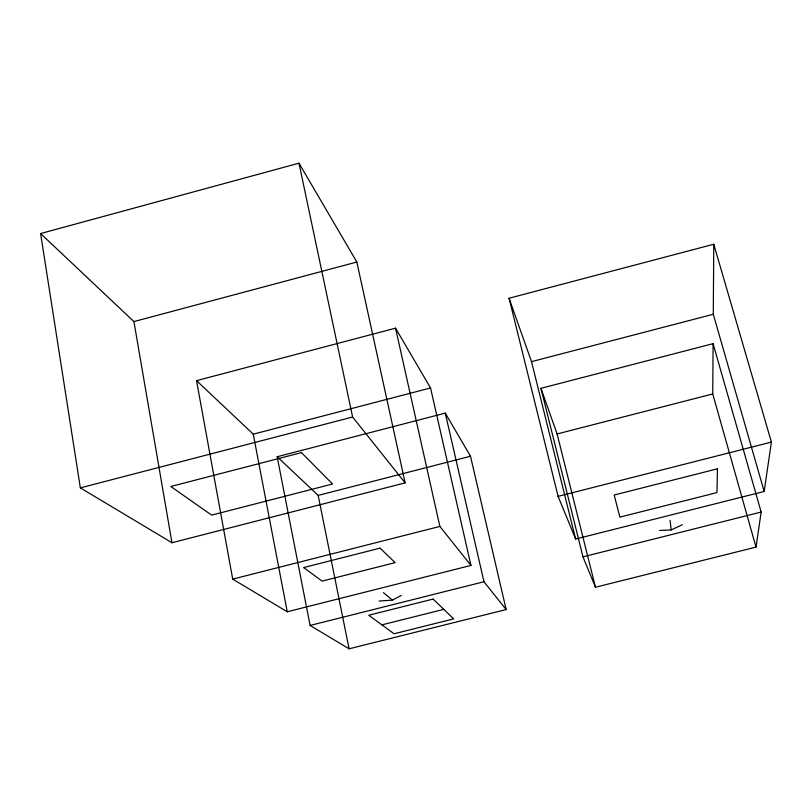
<?xml version="1.0" encoding="UTF-8"?>
<svg xmlns="http://www.w3.org/2000/svg" width="812" height="812" viewBox="0 0 812 812"><rect width="100%" height="100%" fill="white"/><g stroke="black" fill="none" stroke-linecap="round" stroke-linejoin="round"><path stroke-width="1.22" d="M756.023 547.115L712.743 393.952L713.088 343.669L540.954 388.309L582.975 556.849L595.47 587.238L756.023 547.115L761.159 512.057L713.088 343.669M764.173 491.463L713.291 314.264L713.758 244.25L509.063 298.237L558.098 496.355L575.637 539.026L764.173 491.463L771.4 442.093L713.758 244.25M379.102 601.053L392.389 600.088L401.28 595.47M659.557 530.459L671.189 529.942L682.293 524.735M40.6 233.551L298.978 163.192L356.833 262.032L405.137 482.886L171.961 542.741L80.347 487.88L40.6 233.551L133.919 321.582L171.961 542.741M133.919 321.582L356.833 262.032M196.534 380.655L395.545 328.17L430.543 387.963L470.96 565.426L287.245 611.771L232.709 579.118L196.534 380.655L253.253 434.176L287.245 611.771M253.253 434.176L430.543 387.963M509.063 298.237L531.515 361.644L713.291 314.264M80.347 487.88L352.621 417.023L405.137 482.886M277.166 456.73L445.27 413.125L470.503 456.242L506.15 609.558L349.089 648.808L310.093 625.453L277.166 456.73L318.172 495.411L349.089 648.808M318.172 495.411L470.503 456.242M540.954 388.309L557.113 433.973L712.743 393.952M232.709 579.118L439.86 526.43L470.96 565.426M558.098 496.355L771.4 442.093M310.093 625.453L483.972 581.747L506.15 609.558M582.975 556.849L761.159 512.057M381.904 624.864L443.788 609.355M383.406 592.608L392.389 600.088M557.113 433.973L595.47 587.238M531.515 361.644L575.637 539.026M445.27 413.125L483.972 581.747M395.545 328.17L439.86 526.43M298.978 163.192L352.621 417.023M670.083 520.35L671.189 529.942M717.432 468.818L716.966 492.59L619.881 517.122L614.176 495.026L717.432 468.818M301.465 452.619L170.814 486.489L211.627 515.133L332.555 484.003L301.465 452.619M380.067 548.141L303.607 567.568L322.12 581.118L395.139 562.625L380.067 548.141M433.1 599.083L368.76 615.242L394.074 633.776L453.695 618.866L433.1 599.083"/></g></svg>
